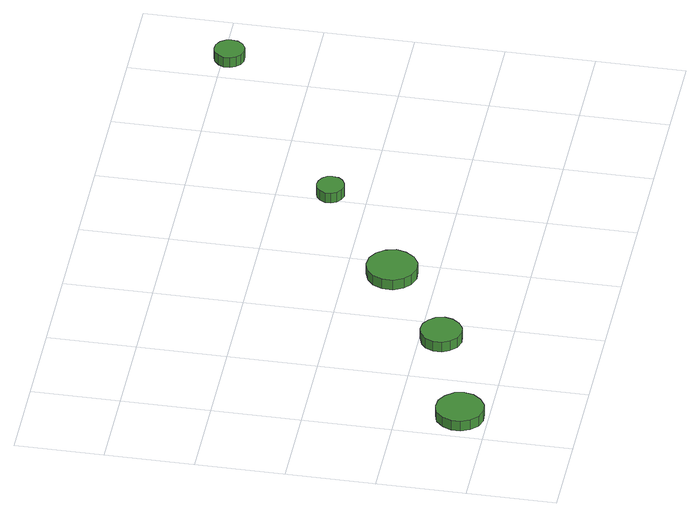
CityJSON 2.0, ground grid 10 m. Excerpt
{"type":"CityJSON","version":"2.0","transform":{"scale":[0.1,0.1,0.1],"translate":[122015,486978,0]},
"CityObjects":{
"tree1":{"type":"SolitaryVegetationObject","attributes":{"function":"something"},"geometry":[{"type":"MultiSurface","lod":"1","boundaries":[[[0,1,2,3,4,5,6,7,8,9,10,11,12,13,14]],[[15,16,17,18,19,20,21,22,23,24,25,26,27,28,29]],[[0,29,28,1]],[[1,28,27,2]],[[2,27,26,3]],[[3,26,25,4]],[[4,25,24,5]],[[5,24,23,6]],[[6,23,22,7]],[[7,22,21,8]],[[8,21,20,9]],[[9,20,19,10]],[[10,19,18,11]],[[11,18,17,12]],[[12,17,16,13]],[[13,16,15,14]],[[14,15,29,0]]]}]},
"tree2":{"type":"SolitaryVegetationObject","attributes":{"function":"something"},"geometry":[{"type":"MultiSurface","lod":"1","boundaries":[[[30,31,32,33,34,35,36,37,38,39,40,41,42,43,44]],[[45,46,47,48,49,50,51,52,53,54,55,56,57,58,59]],[[30,59,58,31]],[[31,58,57,32]],[[32,57,56,33]],[[33,56,55,34]],[[34,55,54,35]],[[35,54,53,36]],[[36,53,52,37]],[[37,52,51,38]],[[38,51,50,39]],[[39,50,49,40]],[[40,49,48,41]],[[41,48,47,42]],[[42,47,46,43]],[[43,46,45,44]],[[44,45,59,30]]]}]},
"tree3":{"type":"SolitaryVegetationObject","attributes":{"function":"something"},"geometry":[{"type":"MultiSurface","lod":"1","boundaries":[[[60,61,62,63,64,65,66,67,68,69,70,71,72,73,74]],[[75,76,77,78,79,80,81,82,83,84,85,86,87,88,89]],[[60,89,88,61]],[[61,88,87,62]],[[62,87,86,63]],[[63,86,85,64]],[[64,85,84,65]],[[65,84,83,66]],[[66,83,82,67]],[[67,82,81,68]],[[68,81,80,69]],[[69,80,79,70]],[[70,79,78,71]],[[71,78,77,72]],[[72,77,76,73]],[[73,76,75,74]],[[74,75,89,60]]]}]},
"tree4":{"type":"SolitaryVegetationObject","attributes":{"function":"something"},"geometry":[{"type":"MultiSurface","lod":"1","boundaries":[[[90,91,92,93,94,95,96,97,98,99,100,101,102,103,104]],[[105,106,107,108,109,110,111,112,113,114,115,116,117,118,119]],[[90,119,118,91]],[[91,118,117,92]],[[92,117,116,93]],[[93,116,115,94]],[[94,115,114,95]],[[95,114,113,96]],[[96,113,112,97]],[[97,112,111,98]],[[98,111,110,99]],[[99,110,109,100]],[[100,109,108,101]],[[101,108,107,102]],[[102,107,106,103]],[[103,106,105,104]],[[104,105,119,90]]]}]},
"tree5":{"type":"SolitaryVegetationObject","attributes":{"function":"something"},"geometry":[{"type":"MultiSurface","lod":"1","boundaries":[[[120,121,122,123,124,125,126,127,128,129,130,131,132,133,134]],[[135,136,137,138,139,140,141,142,143,144,145,146,147,148,149]],[[120,149,148,121]],[[121,148,147,122]],[[122,147,146,123]],[[123,146,145,124]],[[124,145,144,125]],[[125,144,143,126]],[[126,143,142,127]],[[127,142,141,128]],[[128,141,140,129]],[[129,140,139,130]],[[130,139,138,131]],[[131,138,137,132]],[[132,137,136,133]],[[133,136,135,134]],[[134,135,149,120]]]}]}
},
"vertices":[
[62,31,21],[60,42,21],[53,51,21],[43,57,21],[32,58,21],[22,55,21],[14,47,21],[9,37,21],[9,26,21],[14,16,21],[22,8,21],[32,5,21],[43,6,21],[53,12,21],[60,21,21],[60,21,8],[53,12,8],[43,6,8],[32,5,8],[22,8,8],[14,16,8],[9,26,8],[9,37,8],[14,47,8],[22,55,8],[32,58,8],[43,57,8],[53,51,8],[60,42,8],[62,31,8],
[192,76,22],[190,86,22],[184,93,22],[176,98,22],[167,99,22],[157,96,22],[150,90,22],[146,81,22],[146,71,22],[150,63,22],[157,56,22],[167,53,22],[176,54,22],[184,59,22],[190,67,22],[190,67,9],[184,59,9],[176,54,9],[167,53,9],[157,56,9],[150,63,9],[146,71,9],[146,81,9],[150,90,9],[157,96,9],[167,99,9],[176,98,9],[184,93,9],[190,86,9],[192,76,9],
[307,150,20],[304,162,20],[297,171,20],[287,177,20],[275,178,20],[264,174,20],[256,167,20],[251,156,20],[251,144,20],[256,133,20],[264,126,20],[275,122,20],[287,123,20],[297,129,20],[304,139,20],[304,139,7],[297,129,7],[287,123,7],[275,122,7],[264,126,7],[256,133,7],[251,144,7],[251,156,7],[256,167,7],[264,174,7],[275,178,7],[287,177,7],[297,171,7],[304,162,7],[307,150,7],
[426,242,20],[425,248,20],[421,253,20],[415,256,20],[409,257,20],[403,255,20],[398,251,20],[395,245,20],[395,238,20],[398,232,20],[403,228,20],[409,226,20],[415,227,20],[421,230,20],[425,235,20],[425,235,7],[421,230,7],[415,227,7],[409,226,7],[403,228,7],[398,232,7],[395,238,7],[395,245,7],[398,251,7],[403,255,7],[409,257,7],[415,256,7],[421,253,7],[425,248,7],[426,242,7],
[653,394,19],[652,400,19],[648,406,19],[641,410,19],[634,410,19],[628,408,19],[623,403,19],[620,397,19],[620,390,19],[623,384,19],[628,379,19],[634,377,19],[641,377,19],[648,381,19],[652,387,19],[652,387,6],[648,381,6],[641,377,6],[634,377,6],[628,379,6],[623,384,6],[620,390,6],[620,397,6],[623,403,6],[628,408,6],[634,410,6],[641,410,6],[648,406,6],[652,400,6],[653,394,6]
]}
